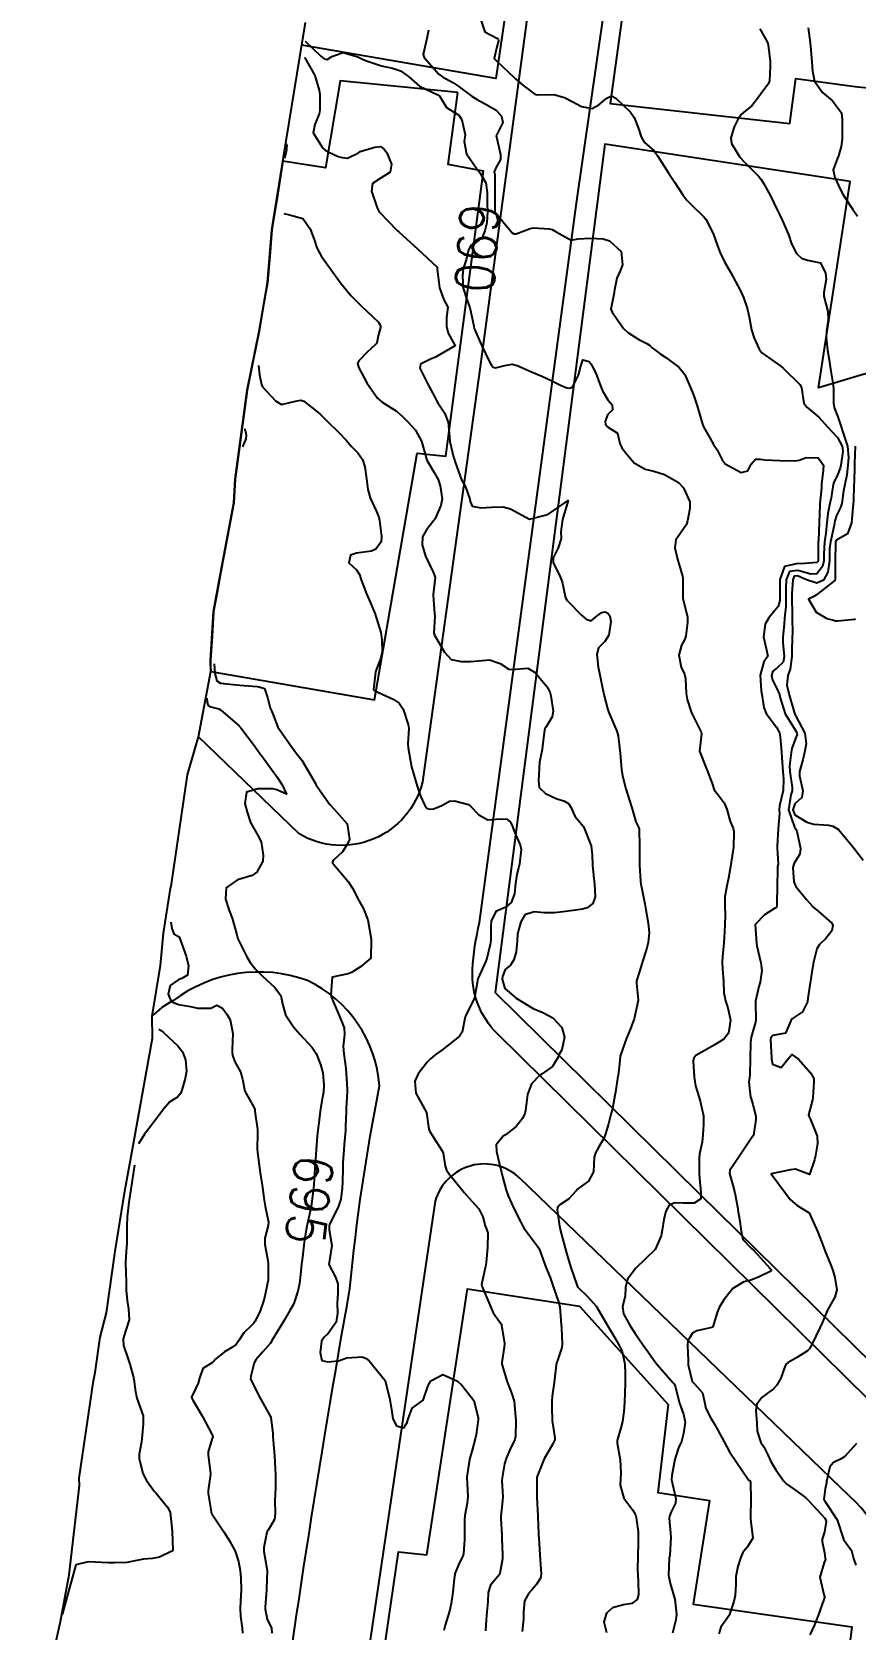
# Model space of a CAD drawing. Header units: metres. Extents: x 292545 to 299085, y 7450245 to 7463078.
# Drawn here: x 295915.2 to 296001, y 7456982.3 to 7457148.9 of the extents above; entities that cross this region are included whole.
import ezdxf
from ezdxf.enums import TextEntityAlignment as Align

# ---------------------------------------------------------------- set-up
doc = ezdxf.new("R2010")
doc.units = ezdxf.units.M
for name, color, linetype in [('Area', 45, 'Continuous'), ('Cotas', 45, 'Continuous'), ('Curvas de Nivel 1m', 11, 'Continuous'), ('Curvas de Nivel 5m', 15, 'Continuous'), ('Edificações', 30, 'Continuous'), ('Vias Primárias', 230, 'Continuous')]:
    doc.layers.add(name, color=color, linetype=linetype)
doc.styles.add('Style-STANDARD', font='STANDARD.shx')

msp = doc.modelspace()

# ---------------------------------------------------------------- linework, layer by layer
at = {"layer": 'Area'}
msp.add_polyline3d([(295916.78, 7456976.69, 696.96), (295918.19, 7456983.08, 696.81), (295919.1, 7456987.96, 696.87), (295920.17, 7456997.25, 707.83), (295920.15, 7456998.02, 697.64), (295921.65, 7457008.17, 700.31), (295921.82, 7457009.05, 702.83), (295922.32, 7457012.72, 703.48), (295922.99, 7457015.28, 696.81), (295923.88, 7457021.7, 696.76), (295924.89, 7457027.95, 696.65), (295925.84, 7457033.09, 696.65), (295927.8, 7457043.9, 696.73), (295927.77, 7457046.2, 702.55), (295928.62, 7457051.51, 695.86), (295928.93, 7457054.88, 695.63), (295929.66, 7457059.53, 695.2), (295929.78, 7457059.96, 695.23), (295931.43, 7457071.39, 695.34), (295932.57, 7457075.35, 695.53), (295933.87, 7457082.14, 695.47), (295933.84, 7457083.29, 695.61), (295934.16, 7457088.42, 696.83), (295934.89, 7457092.36, 697.05), (295936.27, 7457099.76, 696.27), (295936.41, 7457102.2, 696.12), (295937.64, 7457111.49, 697.77), (295938.89, 7457117.65, 692.53), (295939.79, 7457122.7, 697.32), (295940.23, 7457128.21, 694.99), (295941.44, 7457135.8, 691.37), (295943.75, 7457149.84, 693.24)], dxfattribs=at)
at = {"layer": 'Curvas de Nivel 1m', "flags": 128}
for points, elevation in [([(295962, 7457150.12), (295962.44, 7457148.85), (295963.69, 7457148.19), (295963.82, 7457148.09), (295963.87, 7457147.91), (295963.69, 7457147.31), (295963.42, 7457146.09), (295963.67, 7457145.79), (295965.52, 7457144.07), (295965.64, 7457143.95), (295966.4, 7457143.3), (295967.63, 7457142.36), (295967.87, 7457142.29), (295969.63, 7457142.31), (295970.74, 7457142.01), (295971.62, 7457141.55), (295972.52, 7457141.08), (295973.61, 7457140.88), (295974.32, 7457141.26), (295975.15, 7457141.96), (295975.63, 7457142.17), (295976.1, 7457141.95), (295977.6, 7457140.48), (295977.98, 7457139.92), (295978.45, 7457138.79), (295978.72, 7457137.91), (295979.03, 7457137.37), (295979.56, 7457136.9), (295980.09, 7457136.44), (295980.47, 7457135.9), (295981.53, 7457134.19), (295981.74, 7457133.88), (295982.23, 7457133.16), (295983.08, 7457131.86), (295983.5, 7457131.32), (295984.2, 7457130.56), (295984.97, 7457129.84), (295985.24, 7457129.6), (295985.47, 7457129.31), (295986.24, 7457127.82), (295986.7, 7457126.56), (295986.96, 7457125.81), (295987.42, 7457124.87), (295988.03, 7457123.8), (295988.8, 7457122.38), (295989.1, 7457121.79), (295989.38, 7457121.14), (295989.74, 7457120.16), (295989.86, 7457119.78), (295990, 7457119.14), (295990.24, 7457117.78), (295990.49, 7457116.93), (295991.03, 7457115.76), (295991.31, 7457115.37), (295992.58, 7457114.47), (295993.29, 7457113.99), (295993.57, 7457113.74), (295995.27, 7457112.07), (295995.4, 7457111.85), (295995.44, 7457111.72), (295995.67, 7457110.14), (295995.99, 7457109.71), (295997.23, 7457108.67), (295998.16, 7457107.68), (295999.2, 7457106.54), (295999.69, 7457105.66), (295999.76, 7457105.09), (295999.55, 7457103.67), (295999.48, 7457103.35), (295999.15, 7457102.55), (295998.84, 7457101.98), (295998.75, 7457101.67), (295998.53, 7457100.27), (295998.4, 7457099.68), (295998.17, 7457098.62), (295998.07, 7457097.69), (295997.97, 7457096.57), (295997.85, 7457095.69), (295997.77, 7457094.4), (295997.76, 7457093.69), (295997.64, 7457093.09), (295997.03, 7457092.35), (295996.42, 7457092.31), (295995.04, 7457092.7), (295994.18, 7457092.59), (295993.85, 7457091.73), (295993.82, 7457090.93), (295993.81, 7457089.73), (295993.79, 7457088.93), (295993.67, 7457087.73), (295993.62, 7457087.09), (295993.51, 7457085.73), (295993.51, 7457085.17), (295993.64, 7457083.73), (295993.54, 7457083.12), (295992.91, 7457082.52), (295992.46, 7457082.2), (295992.32, 7457081.75), (295992.41, 7457081.26), (295992.89, 7457080.3), (295993.13, 7457079.74), (295993.22, 7457079.4), (295993.75, 7457077.73), (295994.84, 7457075.95), (295994.96, 7457075.72), (295994.98, 7457075.57), (295994.83, 7457075.18), (295994.43, 7457074.11), (295994.36, 7457073.72), (295994.2, 7457072.32), (295994.21, 7457071.73), (295994.45, 7457070.04), (295994.45, 7457069.72), (295994.32, 7457069.29), (295994.1, 7457067.73), (295994.72, 7457065.93), (295994.84, 7457065.72), (295994.94, 7457065.49), (295995.33, 7457063.71), (295995.28, 7457063.12), (295994.68, 7457062.17), (295994.54, 7457061.72), (295994.65, 7457060.23), (295994.85, 7457059.72), (295995.96, 7457058.37), (295996.55, 7457057.7), (295996.62, 7457057.62), (295997.16, 7457057.15), (295998.6, 7457055.91), (295998.72, 7457055.68), (295998.59, 7457055.1), (295997.96, 7457054.3), (295997.3, 7457053.69), (295997.02, 7457053.24), (295996.66, 7457051.7), (295996.64, 7457051.61), (295996.54, 7457051.03), (295996.36, 7457049.87), (295996.34, 7457049.7), (295996.11, 7457048.1), (295996.05, 7457047.7), (295995.53, 7457046.67), (295994.49, 7457045.97), (295994.31, 7457045.72), (295993.76, 7457044.43), (295992.46, 7457044.18), (295992.25, 7457043.95), (295992.22, 7457043.75), (295992.3, 7457041.89), (295992.31, 7457041.75), (295992.42, 7457041.19), (295993.32, 7457040.84), (295994, 7457041.73), (295994.44, 7457042.22), (295995.11, 7457041.71), (295996.41, 7457040.26), (295996.72, 7457039.7), (295996.74, 7457039.35), (295996.61, 7457037.7), (295996.6, 7457037.48), (295996.37, 7457036.7), (295996.16, 7457035.91), (295996.23, 7457035.7), (295996.36, 7457035.43), (295997.07, 7457033.69), (295997.09, 7457032.93), (295996.91, 7457031.69), (295996.79, 7457031.21), (295996.29, 7457029.7), (295994.81, 7457030.24), (295994.3, 7457030.2), (295992.29, 7457029.75), (295993.76, 7457027.74), (295994.26, 7457027.1), (295994.99, 7457026.46), (295996.24, 7457025.7), (295997.15, 7457023.69), (295997.72, 7457022.16), (295997.9, 7457021.68), (295998.19, 7457021), (295998.57, 7457020.07), (295998.69, 7457019.67), (295998.9, 7457018.94), (295999.11, 7457017.67), (295998.92, 7457016.89), (295998.21, 7457015.68), (295998.18, 7457015.62), (295998.12, 7457015.49), (295997.58, 7457014.22), (295997.35, 7457013.69), (295996.93, 7457012.85), (295996.38, 7457011.7), (295996.27, 7457011.5), (295996.07, 7457011.32), (295995.01, 7457010.66), (295994.06, 7457010.1), (295993.85, 7457009.93), (295993.75, 7457009.73), (295993.3, 7457008.47), (295992.87, 7457007.74), (295992.47, 7457007.3), (295992.01, 7457006.96), (295991.32, 7457006.45), (295990.77, 7457005.76), (295990.67, 7457005.09), (295990.77, 7457003.76), (295990.81, 7457002.92), (295991.21, 7457001.76), (295991.5, 7457001.31), (295991.94, 7457000.45), (295992.25, 7456999.75), (295992.77, 7456998.9), (295993.6, 7456997.73), (295993.91, 7456997.39), (295994.95, 7456996.66), (295995.89, 7456995.98), (295996.18, 7456995.7), (295997.86, 7456993.85), (295997.98, 7456993.68), (295998.02, 7456993.52), (295997.84, 7456992.44), (295997.66, 7456991.86), (295997.6, 7456991.68), (295997.58, 7456991.43), (295997.82, 7456990.25), (295997.92, 7456989.68), (295997.93, 7456989.56), (295997.81, 7456989.22), (295997.35, 7456987.69), (295997.77, 7456985.9), (295997.84, 7456985.68), (295997.84, 7456985.6), (295997.76, 7456985.37), (295997.17, 7456983.69), (295996.78, 7456982.74), (295996.3, 7456981.7)], 688), ([(295956.56, 7457149.04), (295956.37, 7457148.18), (295955.99, 7457146.5), (295956.09, 7457146.19), (295957.65, 7457144.44), (295958.03, 7457144.16), (295959.08, 7457143.59), (295959.63, 7457143.24), (295961.11, 7457142.13), (295961.62, 7457141.79), (295962.72, 7457141.21), (295963.61, 7457140.69), (295964.15, 7457140.08), (295964.29, 7457139.39), (295963.64, 7457138.09), (295963.62, 7457138.04), (295964.08, 7457136.08), (295964.07, 7457135.56), (295963.53, 7457134.6), (295963.4, 7457134.22), (295963.44, 7457134.09), (295963.46, 7457134.02), (295963.48, 7457132.1), (295963.48, 7457130.1), (295965.15, 7457128.07), (295965.28, 7457127.91), (295965.45, 7457127.8), (295965.71, 7457127.81), (295966.43, 7457128.06), (295967.16, 7457128.35), (295967.46, 7457128.41), (295969.17, 7457128.31), (295969.46, 7457128.24), (295969.88, 7457128.02), (295971.44, 7457127.14), (295972.17, 7457127.27), (295973.45, 7457127.33), (295974.75, 7457127.26), (295975.44, 7457127.07), (295976.65, 7457125.94), (295976.79, 7457124.56), (295976.52, 7457123.94), (295976.18, 7457123.16), (295975.93, 7457121.94), (295975.87, 7457121.46), (295975.58, 7457119.95), (295975.69, 7457119.62), (295976.89, 7457117.93), (295977.33, 7457117.51), (295978.48, 7457116.76), (295979.32, 7457116.35), (295979.58, 7457116.17), (295979.88, 7457115.9), (295980.71, 7457115.29), (295981.3, 7457114.91), (295982.7, 7457113.87), (295983.28, 7457113.14), (295983.85, 7457111.85), (295984.22, 7457110.89), (295984.55, 7457109.85), (295985.11, 7457107.95), (295985.14, 7457107.84), (295985.21, 7457107.68), (295985.88, 7457106.51), (295986.28, 7457105.82), (295986.64, 7457105.27), (295987.18, 7457104.22), (295987.48, 7457103.81), (295989.16, 7457102.89), (295989.86, 7457103.09), (295990.19, 7457103.78), (295990.64, 7457104.31), (295991.18, 7457104.29), (295991.63, 7457104.21), (295993.18, 7457104.17), (295994.78, 7457104.12), (295995.18, 7457104.18), (295995.93, 7457104.46), (295997.18, 7457104.44), (295997.72, 7457103.68), (295997.7, 7457103.15), (295997.54, 7457101.69), (295997.51, 7457101.31), (295997.36, 7457099.69), (295997.34, 7457099.47), (295997.27, 7457097.7), (295997.2, 7457095.82), (295997.19, 7457095.7), (295997.16, 7457093.81), (295997.16, 7457093.7), (295997.14, 7457093.61), (295997.05, 7457093.52), (295995.37, 7457093.39), (295995.05, 7457093.41), (295993.68, 7457093.09), (295993.18, 7457091.74), (295993.18, 7457091.57), (295993.19, 7457089.74), (295993.18, 7457089.56), (295992.99, 7457088.93), (295992.05, 7457087.75), (295991.66, 7457087.08), (295991.47, 7457085.76), (295991.74, 7457084.56), (295991.93, 7457083.76), (295991.51, 7457083.17), (295991.13, 7457081.77), (295991.25, 7457080.13), (295991.3, 7457079.76), (295991.51, 7457078.4), (295991.77, 7457077.76), (295992.84, 7457076.34), (295993.16, 7457075.74), (295993.22, 7457075.35), (295993.36, 7457073.73), (295993.39, 7457073.15), (295993.5, 7457071.73), (295993.57, 7457070.94), (295993.52, 7457069.74), (295993.15, 7457068.15), (295993.12, 7457067.74), (295993.16, 7457067.33), (295993.01, 7457065.75), (295992.9, 7457063.95), (295992.91, 7457063.75), (295993, 7457062.07), (295992.95, 7457061.75), (295992.92, 7457061.49), (295992.91, 7457059.75), (295992.86, 7457057.98), (295992.87, 7457057.75), (295992.82, 7457057.55), (295992.62, 7457057.42), (295991.58, 7457056.79), (295990.6, 7457055.77), (295990.76, 7457053.77), (295990.8, 7457053.54), (295991.21, 7457051.76), (295991.32, 7457050.98), (295991.14, 7457049.76), (295990.99, 7457049.3), (295990.66, 7457047.77), (295990.65, 7457047.62), (295990.68, 7457045.77), (295990.65, 7457045.59), (295990.47, 7457045), (295990.2, 7457044.03), (295990.15, 7457043.77), (295990.11, 7457043.44), (295990.08, 7457041.78), (295990.07, 7457040.12), (295990.02, 7457039.78), (295989.96, 7457039.34), (295990.14, 7457037.77), (295990.19, 7457037.58), (295990.37, 7457036.98), (295990.67, 7457035.77), (295990.69, 7457035.43), (295990.42, 7457033.77), (295990.38, 7457033.72), (295990.33, 7457033.65), (295989.08, 7457031.79), (295988.3, 7457030.64), (295987.96, 7457030.14), (295987.92, 7457029.8), (295988.27, 7457028.58), (295988.5, 7457027.8), (295988.78, 7457026.33), (295988.85, 7457025.79), (295988.98, 7457025.04), (295989.15, 7457023.79), (295989.34, 7457022.92), (295990.2, 7457022.01), (295990.47, 7457021.77), (295992.17, 7457019.89), (295992.28, 7457019.75), (295992.27, 7457019.65), (295992.17, 7457019.58), (295990.94, 7457018.99), (295990.16, 7457018.68), (295989.44, 7457018.5), (295988.29, 7457017.8), (295988.14, 7457017.64), (295987.33, 7457016.61), (295986.85, 7457015.81), (295986.64, 7457015.29), (295986.19, 7457013.82), (295986.15, 7457013.77), (295986.1, 7457013.74), (295984.53, 7457013.41), (295984.09, 7457013.14), (295983.59, 7457012.34), (295983.54, 7457011.86), (295983.61, 7457010.3), (295983.64, 7457009.85), (295984.03, 7457008.11), (295984.29, 7457007.85), (295985.11, 7457006.93), (295985.37, 7457005.83), (295985.48, 7457005.31), (295985.99, 7457004.27), (295986.25, 7457003.82), (295986.67, 7457003.12), (295987.38, 7457001.81), (295987.94, 7457000.78), (295988.59, 7456999.79), (295989.91, 7456997.85), (295989.96, 7456997.82), (295990.07, 7456997.78), (295990.12, 7456997.57), (295990.16, 7456995.78), (295990.11, 7456994.02), (295990.11, 7456993.78), (295990.16, 7456993.48), (295990.36, 7456991.77), (295989.82, 7456990.86), (295989.32, 7456990.28), (295989.1, 7456989.79), (295988.79, 7456988.8), (295988.6, 7456987.79), (295988.58, 7456986.99), (295988.51, 7456985.79), (295988.38, 7456985.18), (295987.93, 7456983.8), (295987.87, 7456983.67), (295987.74, 7456983.48), (295987.04, 7456982.49), (295986.83, 7456981.81)], 689), ([(295991.1, 7457149.16), (295991.7, 7457148.13), (295991.88, 7457147.76), (295991.95, 7457147.5), (295992.16, 7457145.76), (295992.18, 7457145.23), (295992.1, 7457143.76), (295991.98, 7457143.41), (295991.63, 7457142.95), (295990.74, 7457141.77), (295990.25, 7457141.14), (295989.61, 7457140.62), (295989.15, 7457140.25), (295988.82, 7457139.8), (295988.42, 7457138.96), (295988.06, 7457137.81), (295988.14, 7457137.23), (295989.02, 7457135.8), (295989.54, 7457135.22), (295990.99, 7457133.77), (295991.22, 7457133.47), (295991.52, 7457133), (295992.22, 7457131.75), (295992.91, 7457130.31), (295993.18, 7457129.74), (295993.47, 7457129.14), (295994.08, 7457127.73), (295994.41, 7457126.76), (295994.91, 7457125.73), (295995.43, 7457125.25), (295996.08, 7457125.06), (295997.42, 7457124.78), (295997.95, 7457123.68), (295998, 7457123.08), (295997.75, 7457121.69), (295997.78, 7457121.29), (295998.19, 7457119.68), (295998.22, 7457118.81), (295998.04, 7457117.68), (295998.02, 7457116.99), (295998.16, 7457115.68), (295998.31, 7457114.67), (295998.45, 7457113.68), (295998.71, 7457112.23), (295998.79, 7457111.67), (295998.78, 7457110.14), (295998.86, 7457109.67), (295999.23, 7457108.7), (295999.58, 7457107.67), (295999.76, 7457107.11), (296000.24, 7457105.66), (296000.35, 7457104.48), (296000.28, 7457103.66), (296000.15, 7457102.67), (295999.94, 7457101.66), (295999.81, 7457100.99), (295999.63, 7457099.66), (295999.52, 7457099.26), (295999.1, 7457098.41), (295998.9, 7457097.87), (295998.87, 7457097.67), (295998.83, 7457097.42), (295998.45, 7457095.68), (295998.37, 7457094.99), (295998.36, 7457093.68), (295998.2, 7457092.51), (295997.72, 7457091.69), (295997.02, 7457091.35), (295995.97, 7457091.71), (295995.03, 7457092.12), (295994.67, 7457092.08), (295994.53, 7457091.72), (295994.43, 7457090.3), (295994.43, 7457089.73), (295994.46, 7457088.25), (295994.46, 7457087.73), (295994.49, 7457086.2), (295994.48, 7457085.72), (295994.42, 7457084.24), (295994.42, 7457083.73), (295994.25, 7457082.39), (295994, 7457081.73), (295993.9, 7457080.72), (295994.16, 7457079.73), (295994.67, 7457077.91), (295994.75, 7457077.72), (295994.86, 7457077.51), (295995.79, 7457075.71), (295995.93, 7457074.6), (295995.76, 7457073.71), (295995.58, 7457072.93), (295995.22, 7457071.72), (295995.22, 7457071.27), (295995.57, 7457069.71), (295995.46, 7457069.01), (295994.75, 7457068.36), (295994.54, 7457067.72), (295994.74, 7457067.21), (295996, 7457066.43), (295996.72, 7457066.24), (295998.28, 7457066.12), (295998.72, 7457066.02), (295999.29, 7457065.66), (296000.7, 7457063.99), (296000.97, 7457063.65), (296001.85, 7457062.47)], 687), ([(295996.13, 7457149.28), (295996.34, 7457147.7), (295996.4, 7457146.99), (295996.5, 7457145.7), (295996.59, 7457144.77), (295996.81, 7457143.7), (295997.63, 7457142.53), (295998.67, 7457141.68), (295999.6, 7457140.4), (295999.69, 7457139.67), (295999.67, 7457137.77), (295999.67, 7457137.67), (295999.57, 7457136.91), (295999.31, 7457135.92), (295999.18, 7457135.67), (295998.75, 7457134.46), (295998.92, 7457133.68), (295999.51, 7457132.38), (295999.76, 7457131.92), (295999.93, 7457131.66), (296000.8, 7457130.33), (296001.26, 7457129.64)], 686), ([(295943.63, 7457146.15), (295943.67, 7457146.14), (295944.7, 7457144.32), (295945.17, 7457142.77), (295945.22, 7457142.31), (295945.22, 7457140.71), (295945.16, 7457140.31), (295944.71, 7457139.2), (295944.54, 7457138.32), (295945.56, 7457136.73), (295945.78, 7457136.53), (295946.17, 7457136.3), (295947.13, 7457135.87), (295947.55, 7457135.74), (295948.12, 7457135.7), (295949.26, 7457136.26), (295949.44, 7457136.38), (295949.55, 7457136.43), (295950.97, 7457136.83), (295951.56, 7457136.91), (295951.95, 7457136.63), (295952.2, 7457136.23), (295952.71, 7457135.05), (295952.55, 7457134.22), (295951.52, 7457133.57), (295950.73, 7457133.03), (295950.62, 7457132.25), (295951.21, 7457130.52), (295951.33, 7457130.24), (295951.48, 7457130.03), (295953.23, 7457128.21), (295953.34, 7457128.1), (295953.45, 7457127.99), (295955.43, 7457126.19), (295957.41, 7457124.37), (295957.48, 7457124.23), (295957.46, 7457124.17), (295957.46, 7457124.12), (295957.71, 7457122.17), (295958.14, 7457120.93), (295958.56, 7457120.15), (295958.44, 7457119.06), (295958.42, 7457118.15), (295958.62, 7457117.45), (295959.31, 7457116.18), (295959.33, 7457116.14), (295959.33, 7457116.12), (295959.31, 7457116.1), (295959.2, 7457116.03), (295957.3, 7457114.94), (295956.75, 7457114.73), (295955.74, 7457114.19), (295955.67, 7457113.8), (295956.44, 7457112.18), (295957.25, 7457110.7), (295957.43, 7457110.36), (295957.54, 7457110.17), (295958.22, 7457109.14), (295958.62, 7457108.15), (295958.73, 7457106.63), (295958.78, 7457106.15), (295959.18, 7457104.51), (295959.27, 7457104.24), (295959.3, 7457104.15), (295959.33, 7457103.99), (295959.99, 7457102.14), (295960.42, 7457101.42), (295960.85, 7457100.12), (295960.89, 7457099.89), (295961.12, 7457099.4), (295962.02, 7457099.21), (295963.11, 7457099.29), (295964.35, 7457099.31), (295965.11, 7457099.12), (295967.1, 7457098.05), (295968.71, 7457098.44), (295969.11, 7457098.61), (295971.12, 7457100), (295970.52, 7457098.01), (295970.36, 7457096.73), (295970.4, 7457096.01), (295970.09, 7457095.04), (295969.54, 7457094.02), (295969.55, 7457093.52), (295970.28, 7457092.01), (295970.5, 7457091.49), (295970.82, 7457090), (295970.85, 7457089.85), (295971, 7457089.55), (295972.55, 7457087.98), (295972.98, 7457087.62), (295973.52, 7457087.43), (295974.13, 7457087.97), (295974.64, 7457088.31), (295974.99, 7457088.37), (295975.26, 7457088.23), (295975.47, 7457087.95), (295975.55, 7457087.38), (295975.35, 7457085.95), (295974.95, 7457085.29), (295974.28, 7457084.62), (295974.09, 7457083.97), (295974.26, 7457082.62), (295974.4, 7457081.97), (295974.77, 7457080.08), (295974.79, 7457079.96), (295974.88, 7457079.62), (295975.23, 7457078.31), (295975.33, 7457077.95), (295975.66, 7457077.14), (295976.2, 7457075.94), (295976.33, 7457075.44), (295976.5, 7457073.93), (295976.53, 7457073.65), (295976.68, 7457071.93), (295976.78, 7457071.28), (295977.14, 7457069.93), (295977.52, 7457068.7), (295977.75, 7457067.92), (295978.17, 7457066.46), (295978.45, 7457065.91), (295978.51, 7457065.71), (295978.55, 7457063.91), (295978.54, 7457063.77), (295978.54, 7457061.91), (295978.65, 7457060.31), (295978.69, 7457059.91), (295978.71, 7457059.84), (295979.11, 7457057.91), (295979.22, 7457057.3), (295979.44, 7457055.9), (295979.55, 7457054.94), (295979.47, 7457053.9), (295979.27, 7457053.2), (295978.87, 7457051.91), (295978.8, 7457051.66), (295978.54, 7457050.88), (295978.24, 7457049.91), (295978.25, 7457049.65), (295978.43, 7457047.91), (295978.42, 7457047.83), (295978, 7457045.92), (295977.58, 7457044.81), (295977.18, 7457043.93), (295976.54, 7457042.05), (295976.52, 7457041.94), (295976.42, 7457040.93), (295976.33, 7457040.02), (295976.31, 7457039.94), (295976.04, 7457038.29), (295975.99, 7457037.94), (295975.73, 7457036.59), (295975.58, 7457035.95), (295975.33, 7457034.97), (295975.02, 7457033.95), (295974.83, 7457033.45), (295974.32, 7457032.59), (295973.96, 7457031.97), (295973.83, 7457031.49), (295973.77, 7457029.97), (295973.24, 7457029.01), (295972.27, 7457028.31), (295972.09, 7457028.16), (295971.96, 7457027.99), (295971.14, 7457027.11), (295970.25, 7457026.53), (295969.99, 7457026.27), (295969.97, 7457026.01), (295970.23, 7457024.3), (295970.27, 7457024.01), (295970.28, 7457023.95), (295970.81, 7457022), (295971.05, 7457021.14), (295971.39, 7457020), (295972.07, 7457018.07), (295972.1, 7457017.99), (295972.14, 7457017.94), (295973.13, 7457016.97), (295974.04, 7457015.96), (295974.08, 7457015.91), (295974.12, 7457015.85), (295975.23, 7457013.95), (295976.08, 7457012.48), (295976.4, 7457011.94), (295976.76, 7457011.23), (295977.04, 7457009.93), (295977.07, 7457008.9), (295977.06, 7457007.93), (295977.03, 7457006.92), (295977, 7457005.93), (295976.93, 7457004.99), (295976.78, 7457003.93), (295976.62, 7457003.28), (295976.22, 7457001.94), (295976.21, 7457001.68), (295976.54, 7456999.93), (295976.59, 7456998.6), (295976.56, 7456997.93), (295976.55, 7456997.29), (295976.91, 7456995.93), (295977.87, 7456994.68), (295978.14, 7456994.19), (295978.19, 7456993.92), (295978.4, 7456992.47), (295978.43, 7456991.91), (295978.41, 7456991.33), (295978.39, 7456989.91), (295978.36, 7456988.48), (295978.37, 7456987.91), (295978.41, 7456987.28), (295978.44, 7456985.91), (295978.31, 7456985.36), (295977.75, 7456984.95), (295976.87, 7456984.82), (295975.75, 7456984.5), (295975.12, 7456983.95), (295974.84, 7456983.06), (295975.12, 7456981.95)], 691), ([(295941.72, 7457137.17), (295941.76, 7457137.16), (295941.78, 7457137.02), (295941.77, 7457136.77), (295941.74, 7457136.55), (295941.72, 7457136.36), (295941.54, 7457135.64)], 692), ([(295941.47, 7457129.92), (295942.06, 7457129.77), (295943.47, 7457129.41), (295944.23, 7457128.32), (295944.66, 7457127.09), (295944.92, 7457126.32), (295945.42, 7457125.42), (295946.23, 7457124.3), (295947.39, 7457122.68), (295947.69, 7457122.29), (295948.47, 7457121.37), (295949.37, 7457120.47), (295949.59, 7457120.26), (295951.34, 7457118.57), (295951.56, 7457118.24), (295951.55, 7457118.02), (295951.32, 7457117.15), (295951.16, 7457116.39), (295951.05, 7457116.24), (295950.12, 7457115.43), (295949.3, 7457114.54), (295949.17, 7457114.26), (295949.29, 7457113.83), (295950.12, 7457112.25), (295951.25, 7457110.65), (295951.73, 7457110.24), (295953.23, 7457109.3), (295953.81, 7457108.79), (295954.42, 7457108.2), (295955.21, 7457107.31), (295955.83, 7457106.18), (295956.06, 7457105.31), (295956.37, 7457104.18), (295957.15, 7457102.9), (295957.55, 7457102.17), (295957.79, 7457101.51), (295957.97, 7457100.16), (295957.83, 7457099.45), (295957.29, 7457098.17), (295957.22, 7457098.05), (295957.1, 7457097.89), (295956.35, 7457096.92), (295955.94, 7457096.18), (295955.9, 7457095.35), (295956.26, 7457094.18), (295957.04, 7457092.51), (295957.2, 7457092.17), (295957.25, 7457091.95), (295957.06, 7457090.17), (295957.06, 7457090.11), (295957.2, 7457088.17), (295957.21, 7457087.94), (295957.12, 7457086.17), (295957.18, 7457085.94), (295958.21, 7457084.16), (295958.93, 7457083.42), (295959.98, 7457083.19), (295960.92, 7457083.2), (295961.78, 7457083.25), (295962.93, 7457083.38), (295964.02, 7457082.99), (295964.92, 7457082.38), (295965.21, 7457082.37), (295966.92, 7457082.5), (295967.68, 7457082.04), (295968.89, 7457080.58), (295969.19, 7457080.03), (295969.31, 7457079.6), (295969.54, 7457078.02), (295969.46, 7457077.42), (295968.84, 7457076.4), (295968.68, 7457076.19), (295968.64, 7457076.03), (295968.45, 7457074.4), (295968.39, 7457074.03), (295968.13, 7457072.71), (295968.08, 7457072.04), (295968.02, 7457070.79), (295968.11, 7457070.04), (295968.76, 7457069.42), (295969.87, 7457068.9), (295970.75, 7457068.62), (295971.15, 7457068.4), (295971.38, 7457068), (295971.82, 7457067.08), (295972.72, 7457065.98), (295973.51, 7457063.97), (295973.63, 7457063.02), (295973.64, 7457061.97), (295973.76, 7457060.87), (295973.87, 7457059.97), (295973.93, 7457058.67), (295973.68, 7457057.97), (295973.09, 7457057.5), (295972.62, 7457057.36), (295971.89, 7457057.27), (295970.61, 7457057.1), (295969.65, 7457056.98), (295968.61, 7457056.97), (295967.56, 7457057.1), (295966.61, 7457056.79), (295966.19, 7457056.06), (295965.85, 7457054.8), (295965.79, 7457054.07), (295965.71, 7457052.92), (295965.44, 7457052.07), (295965.1, 7457051.52), (295964.54, 7457051.06), (295964.26, 7457050.36), (295964.23, 7457050.08), (295964.52, 7457049.09), (295965.68, 7457048.07), (295966.5, 7457047.59), (295967.47, 7457047.02), (295968.49, 7457046.58), (295969.53, 7457046.02), (295970.47, 7457045.04), (295970.75, 7457044.01), (295970.44, 7457042.71), (295970.19, 7457042.26), (295970.1, 7457042.01), (295969.48, 7457040.96), (295968.41, 7457040.2), (295968.13, 7457040.03), (295967.29, 7457039.16), (295966.89, 7457038.05), (295966.68, 7457036.37), (295966.61, 7457036.06), (295966.36, 7457035.53), (295965.71, 7457034.7), (295964.9, 7457034.07), (295964.57, 7457033.85), (295964.34, 7457033.68), (295963.61, 7457032.8), (295963.63, 7457032.09), (295964.06, 7457030.32), (295964.12, 7457030.08), (295964.28, 7457029.5), (295964.66, 7457028.08), (295964.86, 7457027.47), (295965.49, 7457026.07), (295966.23, 7457024.64), (295966.42, 7457024.25), (295966.54, 7457024.06), (295967.61, 7457022.63), (295968.05, 7457022.03), (295968.1, 7457021.94), (295968.19, 7457021.68), (295968.79, 7457020.02), (295969.24, 7457018.94), (295969.57, 7457018.02), (295970.13, 7457016.31), (295970.22, 7457016.01), (295970.24, 7457015.89), (295970.39, 7457014.01), (295970.41, 7457013.69), (295970.49, 7457012.01), (295970.44, 7457011.64), (295970.06, 7457010.52), (295969.91, 7457010.01), (295969.88, 7457009.84), (295969.65, 7457008.02), (295969.45, 7457006.58), (295969.42, 7457006.02), (295969.4, 7457005.42), (295969.44, 7457004.02), (295969.74, 7457002.23), (295969.73, 7457002.01), (295969.48, 7457001.55), (295968.6, 7457000.03), (295967.92, 7456998.3), (295967.86, 7456998.1), (295967.85, 7456998.04), (295967.84, 7456996.08), (295967.85, 7456996.04), (295967.88, 7456995.35), (295967.94, 7456994.11), (295967.94, 7456994.04), (295968.03, 7456992.22), (295968.04, 7456992.04), (295968.05, 7456991.82), (295968.16, 7456990.03), (295968.27, 7456988.5), (295968.3, 7456988.03), (295968.22, 7456987.59), (295967.78, 7456986.92), (295967.38, 7456986.43), (295967.02, 7456986.05), (295966.57, 7456985.24), (295966.46, 7456984.05), (295966.46, 7456983.32), (295966.33, 7456982.05)], 692), ([(295938.82, 7457114.07), (295938.95, 7457113.1), (295939.16, 7457112.09), (295939.26, 7457111.85), (295940.6, 7457110.37), (295941.24, 7457110), (295942.7, 7457110.34), (295943.24, 7457110.46), (295943.58, 7457110.33), (295945.23, 7457109.02), (295945.97, 7457108.3), (295947.2, 7457107.09), (295947.98, 7457106.28), (295948.53, 7457105.61), (295949.18, 7457104.94), (295949.69, 7457104.25), (295949.93, 7457103.48), (295950.1, 7457102.25), (295950.24, 7457101.14), (295950.46, 7457100.25), (295951.11, 7457098.92), (295951.39, 7457098.24), (295951.44, 7457097.89), (295951.67, 7457096.23), (295951.64, 7457095.66), (295951.06, 7457094.9), (295950.6, 7457094.71), (295949.06, 7457094.51), (295948.43, 7457094.27), (295948.26, 7457093.49), (295949.04, 7457092.74), (295949.37, 7457092.26), (295949.55, 7457091.73), (295950.09, 7457090.25), (295950.36, 7457089.61), (295950.98, 7457088.24), (295951.59, 7457086.23), (295951.71, 7457085.47), (295951.73, 7457084.23), (295951.58, 7457083.58), (295951.07, 7457082.24), (295951.04, 7457082.11), (295950.89, 7457080.88), (295950.83, 7457080.3), (295950.84, 7457080.24), (295950.85, 7457080.21), (295950.88, 7457080.19), (295950.97, 7457080.15), (295952.87, 7457079.26), (295953.51, 7457078.85), (295953.91, 7457078.21), (295954.43, 7457076.62), (295954.5, 7457076.2), (295954.41, 7457074.61), (295954.43, 7457074.2), (295954.79, 7457072.2), (295955.36, 7457070.19), (295955.72, 7457069.15), (295956.18, 7457068.18), (295956.43, 7457067.86), (295956.74, 7457067.78), (295957.07, 7457067.83), (295957.87, 7457068.16), (295958.43, 7457068.47), (295958.75, 7457068.62), (295959.26, 7457068.65), (295960.74, 7457068.27), (295960.94, 7457068.12), (295961.81, 7457067.19), (295962.73, 7457066.67), (295964.02, 7457066.79), (295964.73, 7457066.74), (295965.09, 7457066.44), (295965.29, 7457066.07), (295965.61, 7457065.16), (295966.1, 7457064.06), (295966.21, 7457063.58), (295966.06, 7457062.06), (295965.75, 7457060.97), (295965.64, 7457060.07), (295965.53, 7457058.97), (295965.17, 7457058.07), (295964.62, 7457057.59), (295963.58, 7457057.12), (295963.09, 7457056.1), (295963.06, 7457055.63), (295963.05, 7457054.1), (295963, 7457053.67), (295962.61, 7457052.1), (295962.6, 7457052.05), (295962.55, 7457051.94), (295961.7, 7457050.11), (295961.54, 7457049.09), (295961.36, 7457048.12), (295960.49, 7457046.36), (295960.41, 7457046.2), (295960.39, 7457046.13), (295960.06, 7457044.53), (295959.8, 7457044.14), (295959.05, 7457043.54), (295958.44, 7457043.05), (295957.94, 7457042.66), (295957.27, 7457042.16), (295956.81, 7457041.79), (295956.43, 7457041.41), (295955.48, 7457040.18), (295955.15, 7457039.44), (295955.25, 7457038.19), (295956.36, 7457036.18), (295956.59, 7457034.43), (295956.68, 7457034.17), (295957.35, 7457033.14), (295957.99, 7457032.15), (295958.08, 7457031.92), (295958.3, 7457030.57), (295958.44, 7457030.15), (295958.73, 7457029.7), (295960.03, 7457028.13), (295960.26, 7457027.83), (295961.06, 7457026.92), (295961.82, 7457026.11), (295962.23, 7457025.27), (295962.48, 7457024.36), (295962.58, 7457024.1), (295962.75, 7457023.57), (295962.72, 7457022.1), (295962.58, 7457020.51), (295962.51, 7457020.1), (295962.16, 7457018.54), (295962.09, 7457018.18), (295962.1, 7457018.11), (295962.15, 7457017.98), (295962.94, 7457016.1), (295963.31, 7457015.28), (295964.1, 7457014.17), (295964.16, 7457014.08), (295964.18, 7457014), (295964.48, 7457012.08), (295964.46, 7457011.68), (295964.19, 7457010.08), (295964.2, 7457009.93), (295964.77, 7457008.07), (295965.24, 7457006.84), (295965.48, 7457006.07), (295965.64, 7457004.41), (295965.65, 7457004.06), (295965.64, 7457002.38), (295965.57, 7457002.06), (295965.05, 7457000.97), (295964.66, 7457000.07), (295964.49, 7456999.51), (295964.22, 7456998.08), (295964.21, 7456997.77), (295964.29, 7456996.08), (295964.27, 7456995.68), (295964.11, 7456994.08), (295964.11, 7456993.83), (295964.19, 7456992.08), (295964.21, 7456991.71), (295964.27, 7456990.08), (295964.26, 7456989.63), (295964.01, 7456988.08), (295963.93, 7456987.94), (295963.79, 7456987.78), (295963.02, 7456986.86), (295962.79, 7456986.1), (295962.73, 7456985.12), (295962.65, 7456984.1), (295962.56, 7456983.27), (295962.5, 7456982.1)], 693), ([(295937.41, 7457107.47), (295937.43, 7457107.33), (295937.47, 7457107.19), (295937.51, 7457107.02), (295937.56, 7457106.76), (295937.51, 7457106.41), (295937.18, 7457105.59)], 694), ([(296001.04, 7457105.65), (296000.97, 7457103.84), (296000.96, 7457103.65), (296000.92, 7457101.88), (296000.91, 7457101.65), (296000.85, 7457099.93), (296000.84, 7457099.65), (296000.68, 7457098.07), (296000.64, 7457097.65), (296000.24, 7457096.5), (295999.07, 7457095.84), (295998.99, 7457095.67), (295998.99, 7457095.59), (295998.96, 7457093.67), (295998.96, 7457091.73), (295998.94, 7457091.67), (295997.01, 7457090.14), (295996.72, 7457089.99), (295996.18, 7457089.71), (295996.98, 7457088.35), (295998.07, 7457087.68), (295998.79, 7457087.49), (295998.97, 7457087.45), (295999.21, 7457087.43), (296000.97, 7457087.6), (296001.06, 7457087.65)], 686), ([(295934.22, 7457082.94), (295934.28, 7457081.94), (295934.48, 7457081.18), (295934.89, 7457080.95), (295936.53, 7457080.77), (295936.89, 7457080.72), (295938.69, 7457080.58), (295938.89, 7457080.57), (295939.48, 7457080.37), (295939.79, 7457079.45), (295940.05, 7457078.37), (295940.31, 7457077.82), (295940.84, 7457076.36), (295942.24, 7457074.35), (295942.81, 7457073.6), (295943.35, 7457072.89), (295943.69, 7457072.33), (295944.77, 7457070.47), (295944.86, 7457070.31), (295945.03, 7457070.04), (295946.29, 7457068.29), (295946.74, 7457067.81), (295948.07, 7457066.28), (295948.32, 7457064.66), (295948.19, 7457064.27), (295947.61, 7457063.36), (295946.67, 7457062.47), (295946.55, 7457062.29), (295946.56, 7457062.18), (295946.67, 7457062.05), (295948.18, 7457060.27), (295948.64, 7457059.55), (295949.3, 7457058.26), (295949.77, 7457057.41), (295950.23, 7457056.25), (295950.57, 7457054.24), (295950.55, 7457052.25), (295949.46, 7457051.34), (295948.54, 7457050.77), (295948.17, 7457050.64), (295946.53, 7457050.29), (295946.36, 7457048.44), (295946.4, 7457048.29), (295946.42, 7457048.21), (295946.5, 7457047.98), (295947.26, 7457046.28), (295947.77, 7457044.98), (295947.81, 7457044.28), (295947.65, 7457043.08), (295947.74, 7457042.28), (295947.94, 7457040.75), (295947.99, 7457040.27), (295948.09, 7457038.57), (295948.08, 7457038.27), (295947.99, 7457036.65), (295947.97, 7457036.27), (295947.91, 7457034.72), (295947.89, 7457034.27), (295947.78, 7457032.81), (295947.74, 7457032.28), (295947.64, 7457030.93), (295947.63, 7457030.28), (295947.61, 7457028.94), (295947.57, 7457028.28), (295947.41, 7457027.12), (295947.14, 7457026.28), (295946.23, 7457024.51), (295946.19, 7457024.3), (295946.22, 7457023.94), (295946.47, 7457022.3), (295946.17, 7457020.3), (295946.86, 7457018.99), (295947.1, 7457018.29), (295947.12, 7457017.31), (295947.02, 7457016.29), (295947.08, 7457015.25), (295946.95, 7457014.29), (295946.09, 7457013.13), (295945.67, 7457012.72), (295945.41, 7457012.31), (295945.25, 7457011.12), (295945.45, 7457010.31), (295946.05, 7457010.16), (295947.17, 7457010.28), (295948.06, 7457010.58), (295949.63, 7457010.68), (295950.06, 7457010.52), (295950.36, 7457010.25), (295952.03, 7457008.23), (295952.53, 7457006.22), (295952.72, 7457004.95), (295952.84, 7457004.22), (295953.23, 7457003.47), (295953.97, 7457003.28), (295954.35, 7457003.83), (295954.45, 7457004.2), (295954.86, 7457005.32), (295956, 7457006.18), (295956.51, 7457007.69), (295956.8, 7457008.17), (295958.04, 7457008.84), (295959.57, 7457008.13), (295960.03, 7457007.74), (295961.3, 7457006.12), (295961.75, 7457004.35), (295961.74, 7457004.11), (295961.51, 7457002.57), (295961.42, 7457002.12), (295961.1, 7457000.96), (295960.88, 7457000.12), (295960.72, 7456999.33), (295960.57, 7456998.12), (295960.58, 7456997.45), (295960.66, 7456996.12), (295960.59, 7456995.41), (295960.35, 7456994.13), (295960.32, 7456993.67), (295960.32, 7456992.13), (295960.31, 7456991.65), (295960.2, 7456990.13), (295960.1, 7456989.83), (295959.8, 7456989.24), (295959.34, 7456988.14), (295959.22, 7456987.57), (295959.09, 7456986.14), (295958.93, 7456984.97), (295958.73, 7456984.15), (295958.29, 7456982.71), (295958.16, 7456982.15)], 694), ([(295929.7, 7457056.01), (295929.8, 7457055.36), (295930.02, 7457054.8), (295930.58, 7457054.48), (295931.29, 7457052.47), (295931.54, 7457051.47), (295931.43, 7457050.47), (295930.86, 7457050.15), (295930.53, 7457050.02), (295929.62, 7457049.39), (295929.42, 7457048.5), (295929.75, 7457047.74), (295930.49, 7457047.42), (295931.76, 7457047.2), (295932.49, 7457047.03), (295933.88, 7457047.06), (295934.49, 7457047.34), (295935.09, 7457047.03), (295935.54, 7457046.42), (295935.87, 7457045.82), (295936.16, 7457044.41), (295936.1, 7457042.75), (295936.08, 7457042.42), (295936.13, 7457042.11), (295936.42, 7457041.36), (295936.95, 7457040.4), (295937.16, 7457039.64), (295937.43, 7457038.4), (295938.37, 7457036.66), (295938.44, 7457036.47), (295938.45, 7457036.39), (295938.46, 7457036.29), (295938.75, 7457034.39), (295938.75, 7457033.97), (295938.69, 7457032.39), (295938.72, 7457031.98), (295938.93, 7457030.38), (295939.05, 7457029.62), (295939.26, 7457028.38), (295939.41, 7457027.23), (295939.52, 7457026.38), (295939.87, 7457024.73), (295939.86, 7457024.37), (295939.51, 7457023.07), (295939.5, 7457022.38), (295939.81, 7457020.74), (295939.85, 7457020.37), (295939.84, 7457018.69), (295939.79, 7457018.37), (295939.49, 7457017.02), (295939.34, 7457016.38), (295939.01, 7457015.49), (295938.49, 7457014.39), (295938.32, 7457014.16), (295938.1, 7457013.96), (295937.3, 7457013.19), (295936.79, 7457012.4), (295936.51, 7457011.98), (295936.07, 7457011.65), (295935.28, 7457011.22), (295934.37, 7457010.44), (295934.23, 7457010.26), (295934.05, 7457010.1), (295933.02, 7457009.47), (295932.67, 7457008.45), (295932.56, 7457007.92), (295932.01, 7457006.84), (295931.89, 7457006.58), (295931.87, 7457006.46), (295931.9, 7457006.36), (295932, 7457006.18), (295933.01, 7457004.45), (295933.96, 7457002.61), (295934.04, 7457002.44), (295934.06, 7457002.34), (295933.96, 7457002.07), (295933.59, 7457000.79), (295933.58, 7457000.44), (295933.83, 7456998.52), (295933.83, 7456998.44), (295933.59, 7456996.75), (295933.59, 7456996.44), (295933.87, 7456994.76), (295933.92, 7456994.44), (295933.98, 7456994.32), (295935.21, 7456992.43), (295935.83, 7456991.48), (295936.4, 7456990.41), (295936.75, 7456989.35), (295936.92, 7456988.4), (295937, 7456987.61), (295937.03, 7456986.4), (295936.95, 7456985.2), (295936.93, 7456984.4), (295936.97, 7456983.64), (295937.12, 7456982.4), (295937.17, 7456981.85)], 696), ([(295928.46, 7457044.84), (295928.68, 7457044.72), (295928.95, 7457044.5), (295930.44, 7457043.1), (295930.91, 7457042.48), (295931.24, 7457041.66), (295931.34, 7457040.47), (295931.18, 7457039.7), (295930.85, 7457038.48), (295930.72, 7457038.14), (295930.38, 7457037.76), (295929.59, 7457037.27), (295928.93, 7457036.5), (295928.35, 7457035.7), (295927.43, 7457034.52), (295926.97, 7457033.89), (295926.32, 7457032.91)], 697), ([(295925.91, 7457030.66), (295925.32, 7457026.82), (295925.15, 7457025.29), (295925.1, 7457024.3), (295925.11, 7457023.44), (295925.12, 7457022.55), (295925.06, 7457021.68), (295924.98, 7457020.55), (295925.01, 7457019.4), (295925.03, 7457018.55), (295925.04, 7457017.65), (295925.13, 7457016.54), (295925.27, 7457015.7), (295925.34, 7457014.54), (295925.01, 7457013.47), (295924.73, 7457012.55), (295924.77, 7457011.85), (295925.21, 7457010.54), (295925.43, 7457009.93), (295925.81, 7457008.53), (295925.84, 7457008.34), (295926.02, 7457007.04), (295926.11, 7457006.53), (295926.16, 7457006.38), (295926.8, 7457004.52), (295926.82, 7457003.68), (295926.71, 7457002.52), (295926.64, 7457001.83), (295926.39, 7457000.53), (295926.39, 7457000.07), (295926.78, 7456998.52), (295927.17, 7456997.78), (295927.9, 7456996.78), (295928.01, 7456996.63), (295928.12, 7456996.51), (295929.36, 7456995.01), (295929.62, 7456994.49), (295929.84, 7456992.49), (295929.9, 7456990.49), (295929.81, 7456990.4), (295928.52, 7456989.79), (295927.8, 7456989.65), (295926.86, 7456989.58), (295925.8, 7456989.37), (295925.11, 7456989.24), (295923.8, 7456989.19), (295923.16, 7456989.21), (295921.8, 7456989.28), (295921.07, 7456989.32), (295919.8, 7456988.98), (295918.38, 7456983.82)], 697), ([(296001.17, 7457001.64), (295999.94, 7457000.3), (295999.56, 7457000.04), (295998.79, 7456999.67), (295998.4, 7456999.21), (295998.06, 7456997.68), (295998.03, 7456997.55), (295997.9, 7456996.92), (295997.75, 7456995.81), (295997.84, 7456995.68), (295997.88, 7456995.62), (295999.17, 7456993.67), (295999.81, 7456991.68), (295999.82, 7456991.66), (295999.83, 7456991.63), (296000.65, 7456990.48), (296000.85, 7456989.64), (296001.11, 7456988.95)], 687)]:
    msp.add_lwpolyline(points, dxfattribs=dict(at, elevation=elevation))
at = {"layer": 'Curvas de Nivel 5m', "flags": 128}
for points, elevation in [([(295943.69, 7457147.9), (295945.35, 7457146.31), (295945.67, 7457146.05), (295946, 7457145.97), (295946.49, 7457146.3), (295947.68, 7457146.69), (295949.19, 7457146.26), (295949.67, 7457146.01), (295950.08, 7457145.84), (295951.66, 7457145.31), (295952.82, 7457145.06), (295953.65, 7457144.8), (295954.46, 7457144.2), (295955.63, 7457143.18), (295957.52, 7457142.28), (295957.62, 7457142.23), (295957.66, 7457142.21), (295957.7, 7457142.17), (295958.42, 7457140.97), (295959.6, 7457140.23), (295959.76, 7457140.14), (295960.03, 7457139.7), (295960.39, 7457138.13), (295960.27, 7457137.43), (295960.52, 7457136.13), (295961.53, 7457134.67), (295961.96, 7457134.11), (295962.52, 7457133.11), (295962.69, 7457132.11), (295962.69, 7457130.91), (295962.7, 7457130.11), (295962.63, 7457128.94), (295962.44, 7457128.11), (295962.15, 7457127.41), (295961.44, 7457126.86), (295960.98, 7457126.59), (295960.74, 7457126.13), (295960.47, 7457125.08), (295960.18, 7457124.13), (295960.1, 7457123.43), (295960.17, 7457122.13), (295960.54, 7457120.96), (295960.86, 7457120.12), (295961.28, 7457118.17), (295961.28, 7457118.12), (295961.33, 7457117.91), (295962.12, 7457116.11), (295962.88, 7457114.52), (295963.11, 7457114.1), (295963.29, 7457113.9), (295963.55, 7457113.83), (295964.53, 7457114.08), (295965.29, 7457114.19), (295965.81, 7457114.06), (295967.28, 7457113.42), (295968.37, 7457112.95), (295969.27, 7457112.53), (295970.32, 7457112.01), (295970.97, 7457111.72), (295971.26, 7457111.7), (295971.48, 7457111.78), (295971.67, 7457112), (295972.2, 7457113.07), (295972.44, 7457113.99), (295972.64, 7457114.65), (295973.3, 7457114.47), (295973.51, 7457114.19), (295973.62, 7457113.98), (295973.99, 7457113.26), (295974.49, 7457111.96), (295974.71, 7457111.41), (295975.25, 7457110.5), (295975.69, 7457109.95), (295975.74, 7457109.45), (295975.23, 7457108.91), (295974.97, 7457108.21), (295975, 7457107.96), (295975.21, 7457107.67), (295976.26, 7457107), (295976.49, 7457105.94), (295976.72, 7457105.47), (295977.18, 7457104.84), (295978, 7457103.92), (295979.16, 7457103.24), (295980.03, 7457103.03), (295981.16, 7457102.71), (295982.61, 7457101.87), (295983.14, 7457101.32), (295983.8, 7457099.85), (295983.81, 7457099.15), (295983.56, 7457097.86), (295983.45, 7457097.5), (295983.08, 7457096.94), (295982.35, 7457095.87), (295982.23, 7457095.04), (295982.5, 7457093.87), (295983.03, 7457092.08), (295983.07, 7457091.86), (295983.08, 7457091.8), (295983.06, 7457089.86), (295983.08, 7457089.78), (295983.56, 7457087.85), (295983.57, 7457087.26), (295983.37, 7457085.86), (295983.28, 7457085.53), (295982.94, 7457084.91), (295982.65, 7457083.86), (295982.91, 7457082.62), (295983.24, 7457081.86), (295983.33, 7457081.42), (295983.41, 7457079.85), (295983.51, 7457079.22), (295983.96, 7457077.85), (295984.84, 7457076.12), (295984.99, 7457075.84), (295985.02, 7457075.65), (295984.81, 7457073.84), (295985.6, 7457071.83), (295986.11, 7457070.49), (295986.34, 7457069.82), (295986.76, 7457069.29), (295987.37, 7457068.44), (295987.67, 7457067.81), (295988.01, 7457066.51), (295988.31, 7457065.8), (295988.39, 7457065.47), (295988.34, 7457063.8), (295988.28, 7457063.39), (295988.04, 7457061.8), (295987.84, 7457060.61), (295987.67, 7457059.8), (295987.46, 7457058.64), (295987.44, 7457057.81), (295987.48, 7457056.67), (295987.44, 7457055.81), (295987.4, 7457055), (295987.36, 7457053.81), (295987.22, 7457052.47), (295987.17, 7457051.81), (295987.22, 7457051.14), (295987.32, 7457049.81), (295987.36, 7457048.65), (295987.53, 7457047.8), (295987.77, 7457047.08), (295988.03, 7457045.8), (295987.84, 7457044.42), (295987.35, 7457043.81), (295986.45, 7457043.24), (295985.52, 7457042.75), (295984.44, 7457042.12), (295984.2, 7457041.84), (295984.15, 7457041.56), (295984.24, 7457039.84), (295984.4, 7457038.94), (295984.72, 7457037.84), (295984.88, 7457037.34), (295985.21, 7457035.83), (295985.23, 7457034.95), (295985.17, 7457033.83), (295985.08, 7457033.08), (295984.81, 7457031.84), (295984.76, 7457031.39), (295984.78, 7457029.84), (295984.79, 7457029.33), (295984.93, 7457027.83), (295984.94, 7457027.15), (295984.25, 7457026.72), (295983.11, 7457026.71), (295982.25, 7457026.73), (295981.63, 7457026.5), (295981.31, 7457025.88), (295981.09, 7457025.02), (295980.91, 7457023.88), (295980.8, 7457023.3), (295980.19, 7457021.89), (295978.17, 7457019.92), (295977.3, 7457018.79), (295977.09, 7457017.93), (295977.05, 7457017.02), (295976.77, 7457015.93), (295976.89, 7457015.15), (295977.57, 7457013.93), (295978.09, 7457013.13), (295978.94, 7457011.91), (295979.41, 7457011.24), (295980.06, 7457010.33), (295980.4, 7457009.89), (295982.03, 7457008.02), (295982.15, 7457007.87), (295982.27, 7457007.63), (295982.72, 7457005.86), (295983.14, 7457004.71), (295983.32, 7457003.86), (295983.13, 7457002.69), (295982.92, 7457001.86), (295982.63, 7457001.18), (295982.2, 7456999.87), (295982.15, 7456999.64), (295981.92, 7456998.32), (295981.88, 7456997.9), (295981.88, 7456997.87), (295981.91, 7456997.71), (295982.33, 7456995.87), (295982.32, 7456995.42), (295981.87, 7456994.51), (295981.67, 7456994.07), (295981.65, 7456993.87), (295981.83, 7456991.87), (295981.71, 7456989.97), (295981.69, 7456989.87), (295981.66, 7456989.72), (295981.58, 7456987.87), (295981.78, 7456986.95), (295982.11, 7456985.87), (295982.22, 7456985.4), (295982.4, 7456983.86), (295982.33, 7456983.27), (295982, 7456981.87)], 690), ([(295933.46, 7457079.38), (295933.49, 7457078.93), (295933.59, 7457078.62), (295933.88, 7457078.48), (295934.69, 7457078.27), (295934.86, 7457078.16), (295936.61, 7457076.65), (295936.84, 7457076.44), (295936.86, 7457076.43), (295936.87, 7457076.41), (295936.98, 7457076.27), (295938.41, 7457074.39), (295938.81, 7457073.86), (295939.43, 7457073.01), (295939.89, 7457072.37), (295940.77, 7457071.12), (295941.31, 7457070.35), (295941.74, 7457069.36), (295940.76, 7457069.81), (295940.32, 7457069.93), (295938.76, 7457069.93), (295937.6, 7457069.56), (295937.42, 7457068.4), (295937.64, 7457067.49), (295938, 7457066.4), (295938.7, 7457065.19), (295939.11, 7457064.38), (295939.31, 7457063.01), (295939.3, 7457062.38), (295938.66, 7457061.21), (295938.18, 7457060.87), (295936.65, 7457060.41), (295935.46, 7457059.6), (295935.39, 7457058.42), (295935.78, 7457057.24), (295936.08, 7457056.42), (295936.58, 7457054.68), (295936.64, 7457054.41), (295936.69, 7457054.29), (295937.61, 7457052.4), (295937.97, 7457051.82), (295938.54, 7457051.1), (295938.89, 7457050.74), (295939.26, 7457050.38), (295940.52, 7457049.22), (295941.16, 7457048.35), (295941.34, 7457047.5), (295941.65, 7457046.35), (295942.47, 7457045.09), (295943.15, 7457044.33), (295944.44, 7457042.95), (295944.84, 7457042.31), (295945.29, 7457041.18), (295945.54, 7457040.3), (295945.66, 7457039.03), (295945.62, 7457038.3), (295945.45, 7457037.38), (295945.25, 7457036.31), (295945.12, 7457035.08), (295945.02, 7457034.31), (295944.95, 7457033.69), (295944.86, 7457032.31), (295944.75, 7457030.77), (295944.72, 7457030.31), (295944.62, 7457028.65), (295944.58, 7457028.32), (295944.55, 7457028.04), (295944.32, 7457026.32), (295944.24, 7457025.87), (295943.94, 7457024.61), (295943.88, 7457024.32), (295943.64, 7457022.89), (295943.58, 7457022.33), (295943.42, 7457021.09), (295943.32, 7457020.33), (295943.22, 7457019.27), (295943.1, 7457018.33), (295942.93, 7457017.54), (295942.57, 7457016.34), (295942.42, 7457016.03), (295942.11, 7457015.5), (295941.43, 7457014.35), (295940.39, 7457012.67), (295940.23, 7457012.37), (295940.18, 7457012.27), (295940.08, 7457012.12), (295939.27, 7457011.17), (295938.57, 7457010.38), (295938.38, 7457010.06), (295938.04, 7457008.66), (295938, 7457008.39), (295938.03, 7457008.27), (295939, 7457006.38), (295939.99, 7457004.65), (295940.09, 7457004.47), (295940.13, 7457004.37), (295940.32, 7457002.71), (295940.34, 7457002.36), (295940.37, 7457001.95), (295940.5, 7457000.36), (295940.59, 7456999.03), (295940.61, 7456998.36), (295940.6, 7456997.06), (295940.57, 7456996.36), (295940.55, 7456995.69), (295940.58, 7456994.36), (295940.49, 7456993.73), (295939.85, 7456992.6), (295939.75, 7456992.47), (295939.7, 7456992.37), (295939.38, 7456990.81), (295939.4, 7456990.37), (295939.75, 7456988.41), (295939.75, 7456988.37), (295939.67, 7456986.48), (295939.67, 7456986.37), (295939.52, 7456984.59), (295939.53, 7456984.37), (295939.73, 7456983.34), (295940.19, 7456982.37), (295940.22, 7456981.86)], 695)]:
    msp.add_lwpolyline(points, dxfattribs=dict(at, elevation=elevation))
at = {"layer": 'Edificações'}
msp.add_lwpolyline([(295981.66, 7457186.09), (295975.48, 7457141.39), (295994.21, 7457139.3), (295994.85, 7457144.01), (296001.29, 7457143.13), (296007.73, 7457142.54), (296006.61, 7457114.56), (295997.22, 7457111.75), (296000.51, 7457133.25), (295974.93, 7457137.16), (295963.51, 7457048.69), (295984.74, 7457027.75), (296002.83, 7457009.94, 0.787557), (296006.48, 7457012.21), (296008.18, 7457025.24), (296014.22, 7457066.43), (296020.08, 7457104.36), (296022.63, 7457120.96), (296031.49, 7457184.63)], format="xyb", dxfattribs=at)
at = {"layer": 'Edificações', "elevation": 690.1}
msp.add_lwpolyline([(295969.44, 7457184.21), (295963.57, 7457144.01), (295943.36, 7457147.47), (295943.75, 7457149.84)], dxfattribs=at)
at = {"layer": 'Edificações'}
msp.add_lwpolyline([(295959.62, 7457142.54), (295947.35, 7457143.75), (295945.82, 7457134.69), (295941.38, 7457135.38), (295940.84, 7457132), (295940.23, 7457128.21), (295940.01, 7457125.45), (295939.79, 7457122.7), (295939.34, 7457120.17), (295938.89, 7457117.65), (295938.27, 7457114.57), (295937.64, 7457111.49), (295937.03, 7457106.84), (295936.41, 7457102.2), (295936.34, 7457100.98), (295936.27, 7457099.76), (295935.58, 7457096.06), (295934.89, 7457092.36), (295934.52, 7457090.39), (295934.16, 7457088.42), (295934, 7457085.85), (295933.84, 7457083.29), (295933.85, 7457082.71), (295933.87, 7457082.14), (295950.92, 7457079.21), (295955.37, 7457104.93), (295958.36, 7457104.61), (295962.3, 7457134.32), (295958.6, 7457135.04)], close=True, dxfattribs=at)
msp.add_lwpolyline([(295947.7, 7456950.96), (295953.44, 7456990.33), (295956.38, 7456990.02), (295960.61, 7457017.79), (295972.31, 7457015.98), (295981.54, 7457005.7), (295980.45, 7456996.52), (295985.86, 7456995.69), (295984.13, 7456984.89), (296000.67, 7456982.51), (295999.82, 7456975.42)], dxfattribs=at)
at = {"layer": 'Vias Primárias'}
for points, elevation in [([(295959.57, 7457256.65), (295972.48, 7457260.87, -0.534777), (295981.08, 7457251.83), (295974.49, 7457200.32), (295968.88, 7457165.71), (295961.95, 7457113.92), (295955.93, 7457070.63, -0.501181), (295943.08, 7457065.21), (295932.57, 7457075.35)], 688.07), ([(295915.22, 7456941.11), (295921.91, 7456934.24, 0.28257), (295930.98, 7456930.46, 0.218151), (295936.19, 7456941.57, -0.019903), (295939.98, 7456963.21, -0.012247), (295948.37, 7457017.81, -0.025942), (295951.46, 7457038.94, 0.268239), (295943.94, 7457049.93, 0.254391), (295929.91, 7457047.8, 0.094874), (295927.77, 7457046.2, 3.488652)], 699.37)]:
    msp.add_lwpolyline(points, format="xyb", dxfattribs=dict(at, elevation=elevation))
msp.add_lwpolyline([(295961.89, 7457055.99), (295971.99, 7457131.01), (295979.92, 7457186.11, -0.405808), (295993.39, 7457196.49), (296027.97, 7457192.34, -0.432626), (296034.03, 7457184.11), (296022.84, 7457110.31), (296015.44, 7457058.24), (296007.92, 7457007.72, -0.546574), (296002.5, 7457006.17), (295963.72, 7457044.39, -0.214623), (295961.15, 7457051.04, -0.047896)], format="xyb", close=True, dxfattribs=at)
msp.add_lwpolyline([(295997.26, 7456927.73), (296004.94, 7456983.89, 0.248965), (296000.44, 7456996.15), (295966.08, 7457029.3, 0.566451), (295957.25, 7457026.92), (295949.71, 7456975.99), (295945.55, 7456950.24), (295941.9, 7456924.31, -0.595904), (295927.94, 7456919.11), (295915.38, 7456931.05)], format="xyb", dxfattribs=at)

# ---------------------------------------------------------------- texts
at = {"layer": 'Cotas', "style": 'Style-STANDARD'}
for s, rotation, p in [('690', 266.1429, (295961.63, 7457126.34, 690)), ('695', 263.151, (295944.16, 7457027.06, 695))]:
    msp.add_text(s, height=4, rotation=rotation, dxfattribs=at).set_placement(p, align=Align.MIDDLE_CENTER)

doc.saveas('drawing.dxf')
